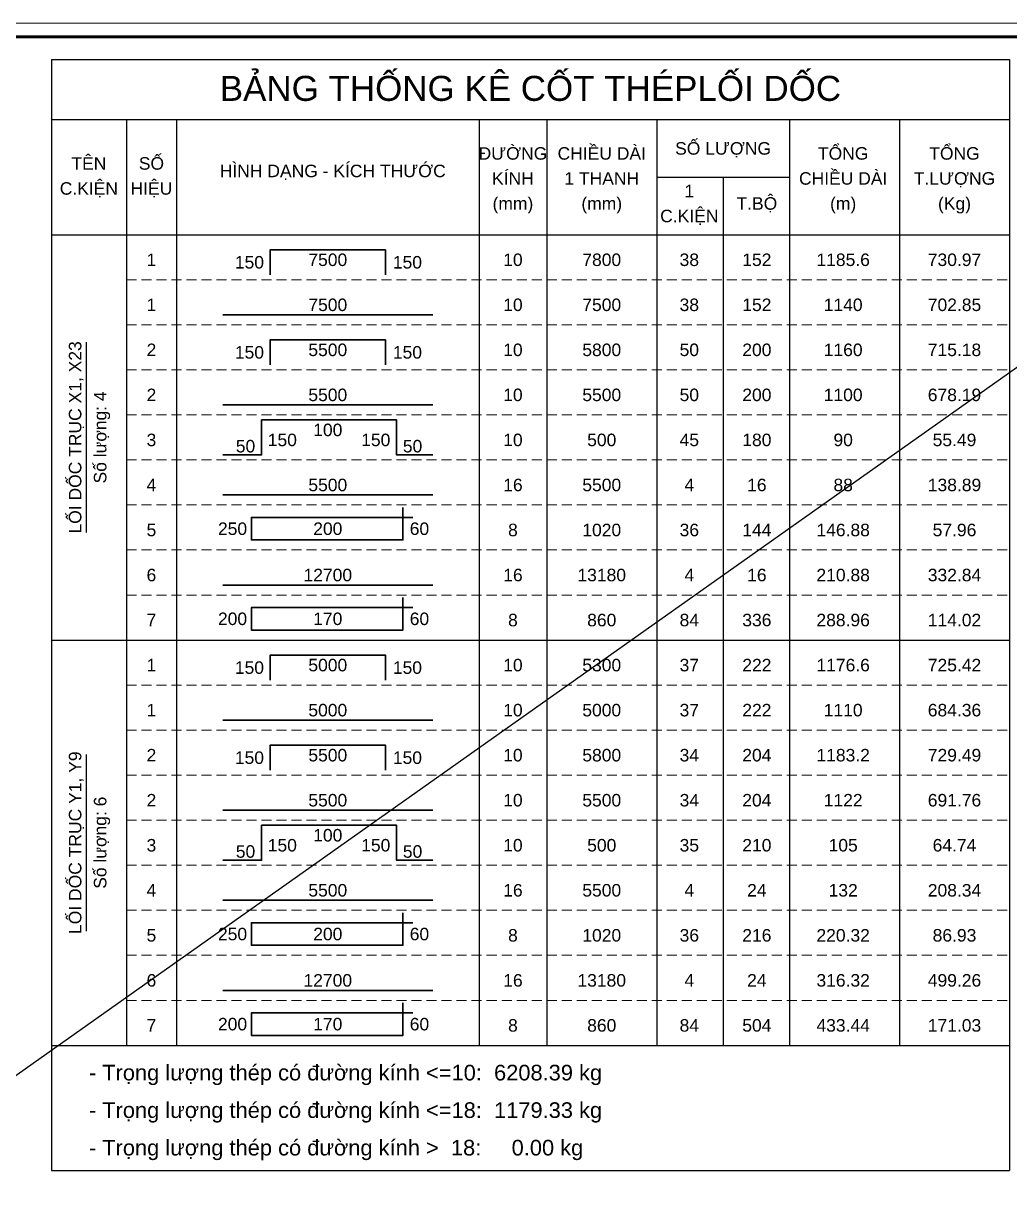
# Model space of a CAD drawing. Header units: inches. Extents: x 541671 to 837720, y 76128 to 1008472.
# Drawn here: x 814528 to 829313, y 88347 to 105828 of the extents above; entities that cross this region are included whole.
import ezdxf
from ezdxf.enums import TextEntityAlignment as Align

# ---------------------------------------------------------------- set-up
doc = ezdxf.new("R2010")
doc.units = ezdxf.units.IN
doc.header["$MEASUREMENT"] = 0
doc.linetypes.add('HIDDEN', pattern=[0.375, 0.25, -0.125])
doc.layers.get('0').update_dxf_attribs({"lineweight": 18})
for name, color, linetype, lineweight in [('CUA', 23, 'Continuous', 13), ('LC Net dam 1', 30, 'Continuous', 30), ('LC Net thay', 7, 'Continuous', 25), ('LC Text1', 3, 'Continuous', 20), ('LC Text2', 7, 'Continuous', 25)]:
    doc.layers.add(name, color=color, linetype=linetype, lineweight=lineweight)
doc.layers.add('KCS_Plotter', color=11, linetype='Continuous', plot=False)
doc.layers.add('Khungten_LCDI', color=7, linetype='Continuous')
doc.styles.add('Hoa', font='micross.ttf')
doc.styles.add('Khungten', font='VHAVAN_2.TTF', dxfattribs={"width": 0.8, "height": 5000})
doc.styles.add('Thuong', font='micross.ttf')
doc.styles.add('Title', font='VHAVAN_2.TTF', dxfattribs={"width": 0.8})

# ---------------------------------------------------------------- blocks, each defined once
blk = doc.blocks.new('lcdi fix')
at = {"layer": 'Defpoints', "lineweight": 0}
blk.add_lwpolyline([(-1200, -14850), (-1200, 14850), (40800, 14850), (40800, -14850)], close=True, dxfattribs=at)
at = {"layer": 'Khungten_LCDI', "color": 5, "lineweight": 60}
blk.add_lwpolyline([(0, -14650), (0, 14650), (40600, 14650), (40600, -14650)], close=True, dxfattribs=at)
at = {"color": 7, "style": 'Khungten', "width": 0.8}
for tag, p in [('REVISION', (39499, -10746)), ('NGAYHT', (39546, -11609))]:
    blk.add_attdef(tag, text='', height=200, dxfattribs=at).set_placement(p, align=Align.CENTER)
at = {"layer": 'LC Text1', "style": 'Title', "width": 1.824646}
for tag, p, p2 in [('TENBANVE1', (36913, -8886), (40339, -8886)), ('TENBANVE2', (36913, -9562), (40339, -9562))]:
    blk.add_attdef(tag, text='', height=250, dxfattribs=at).set_placement(p, p2, align=Align.FIT)
at = {"layer": 'LC Text1', "style": 'Title', "width": 0.7}
blk.add_attdef('SOBANVE', text='', height=250, dxfattribs=at).set_placement((39562, -13896), align=Align.CENTER)

msp = doc.modelspace()

# ---------------------------------------------------------------- linework, layer by layer
at = {"layer": 'CUA', "linetype": 'HIDDEN', "ltscale": 600}
for p, q in [((816073.2, 101984.1), (829310.7, 101984.1)), ((816073.2, 101309.1), (829310.7, 101309.1)), ((816073.2, 100634.1), (829310.7, 100634.1)), ((816073.2, 99959.1), (829310.7, 99959.1)), ((816073.2, 99284.1), (829310.7, 99284.1)), ((816073.2, 98609.1), (829310.7, 98609.1)), ((816073.2, 97934.1), (829310.7, 97934.1)), ((816073.2, 97259.1), (829310.7, 97259.1)), ((816073.2, 96584.1), (829310.7, 96584.1)), ((816073.2, 95909.1), (829310.7, 95909.1)), ((816073.2, 95234.1), (829310.7, 95234.1)), ((816073.2, 94559.1), (829310.7, 94559.1)), ((816073.2, 93884.1), (829310.7, 93884.1)), ((816073.2, 93209.1), (829310.7, 93209.1)), ((816073.2, 92534.1), (829310.7, 92534.1)), ((816073.2, 91859.1), (829310.7, 91859.1)), ((816073.2, 91184.1), (829310.7, 91184.1)), ((816073.2, 90509.1), (829310.7, 90509.1))]:
    msp.add_line(p, q, dxfattribs=at)
at = {"layer": 'KCS_Plotter', "ltscale": 50}
msp.add_line((794707.9, 76127.7), (836707.9, 105827.7), dxfattribs=at)
at = {"layer": 'LC Net dam 1'}
for points in [[(818229.4, 102059.1), (818229.4, 102434.1), (819954.4, 102434.1), (819954.4, 102059.1)], [(817516.9, 101459.1), (820666.9, 101459.1)], [(818229.4, 100709.1), (818229.4, 101084.1), (819954.4, 101084.1), (819954.4, 100709.1)], [(817516.9, 100109.1), (820666.9, 100109.1)], [(817516.9, 99359.1), (818098.2, 99359.1), (818098.2, 99884.1), (820123.2, 99884.1), (820123.2, 99359.1), (820666.9, 99359.1)], [(817516.9, 98759.1), (820666.9, 98759.1)], [(820366.9, 98421.6), (817948.2, 98421.6), (817948.2, 98084.1), (820216.9, 98084.1), (820216.9, 98571.6)], [(817516.9, 97409.1), (820666.9, 97409.1)], [(820366.9, 97071.6), (817948.2, 97071.6), (817948.2, 96734.1), (820216.9, 96734.1), (820216.9, 97221.6)], [(818229.4, 95984.1), (818229.4, 96359.1), (819954.4, 96359.1), (819954.4, 95984.1)], [(817516.9, 95384.1), (820666.9, 95384.1)], [(818229.4, 94634.1), (818229.4, 95009.1), (819954.4, 95009.1), (819954.4, 94634.1)], [(817516.9, 94034.1), (820666.9, 94034.1)], [(817516.9, 93284.1), (818098.2, 93284.1), (818098.2, 93809.1), (820123.2, 93809.1), (820123.2, 93284.1), (820666.9, 93284.1)], [(817516.9, 92684.1), (820666.9, 92684.1)], [(820366.9, 92346.6), (817948.2, 92346.6), (817948.2, 92009.1), (820216.9, 92009.1), (820216.9, 92496.6)], [(817516.9, 91334.1), (820666.9, 91334.1)], [(820366.9, 90996.6), (817948.2, 90996.6), (817948.2, 90659.1), (820216.9, 90659.1), (820216.9, 91146.6)]]:
    msp.add_lwpolyline(points, dxfattribs=at)
at = {"layer": 'LC Net thay'}
for p, q in [((814948.2, 105284.1), (829310.7, 105284.1)), ((814948.2, 105284.1), (814948.2, 88634.1)), ((829310.7, 105284.1), (829310.7, 88634.1)), ((814948.2, 104384.1), (829310.7, 104384.1)), ((816073.2, 104384.1), (816073.2, 90509.1)), ((816823.2, 104384.1), (816823.2, 90509.1)), ((821360.7, 104384.1), (821360.7, 90509.1)), ((822373.2, 104384.1), (822373.2, 90509.1)), ((824023.2, 104384.1), (824023.2, 90509.1)), ((826010.7, 104384.1), (826010.7, 90509.1)), ((827660.7, 104384.1), (827660.7, 90509.1)), ((824023.2, 103521.6), (826010.7, 103521.6)), ((825016.9, 103521.6), (825016.9, 90509.1)), ((814948.2, 102659.1), (829310.7, 102659.1)), ((814948.2, 96584.1), (829310.7, 96584.1)), ((814948.2, 90509.1), (829310.7, 90509.1)), ((814948.2, 90509.1), (829310.7, 90509.1)), ((814948.2, 88634.1), (829310.7, 88634.1))]:
    msp.add_line(p, q, dxfattribs=at)
at = {"layer": 'LC Text2'}
for p, q in [((815473.2, 98196.9), (815473.2, 101051.1)), ((815473.2, 92221.7), (815473.2, 94870.8))]:
    msp.add_line(p, q, dxfattribs=at)

# ---------------------------------------------------------------- block references
at = {"layer": 'LC Net thay'}
msp.add_blockref('lcdi fix', (795907.9, 90977.7), dxfattribs=at)

# ---------------------------------------------------------------- texts
at = {"layer": 'LC Text2', "color": 4, "style": 'Hoa'}
msp.add_text('BẢNG THỐNG KÊ CỐT THÉPLỐI DỐC', height=375, dxfattribs=at).set_placement((822129.4, 104665.3), align=Align.CENTER)
at = {"layer": 'LC Text2'}
for s, style, p in [('ĐƯỜNG', 'Hoa', (821866.9, 103784.1)), ('CHIỀU DÀI', 'Hoa', (823198.2, 103784.1)), ('SỐ LƯỢNG', 'Hoa', (825016.9, 103859.1)), ('TỔNG', 'Hoa', (826816.9, 103784.1)), ('TỔNG', 'Hoa', (828485.7, 103784.1)), ('TÊN', 'Hoa', (815510.7, 103634.1)), ('SỐ', 'Hoa', (816448.2, 103634.1)), ('HÌNH DẠNG - KÍCH THƯỚC', 'Hoa', (819166.9, 103521.6)), ('C.KIỆN', 'Hoa', (815510.7, 103259.1)), ('HIỆU', 'Hoa', (816448.2, 103259.1)), ('KÍNH', 'Hoa', (821866.9, 103409.1)), ('1 THANH', 'Hoa', (823198.2, 103409.1)), ('CHIỀU DÀI', 'Hoa', (826816.9, 103409.1)), ('T.LƯỢNG', 'Hoa', (828485.7, 103409.1)), ('1', 'Hoa', (824510.7, 103221.6)), ('(mm)', 'Thuong', (821866.9, 103034.1)), ('(mm)', 'Thuong', (823198.2, 103034.1)), ('T.BỘ', 'Hoa', (825523.2, 103034.1)), ('(m)', 'Thuong', (826816.9, 103034.1)), ('(Kg)', 'Thuong', (828485.7, 103034.1)), ('C.KIỆN', 'Hoa', (824510.7, 102846.6)), ('100', 'Hoa', (819091.9, 99640.3)), ('100', 'Hoa', (819091.9, 93565.3))]:
    msp.add_text(s, height=187.5, dxfattribs=dict(at, style=style)).set_placement(p, align=Align.CENTER)
at = {"layer": 'LC Text2', "style": 'Hoa'}
for s, p in [('1', (816448.2, 102134.1)), ('7500', (819091.9, 102134.1)), ('10', (821866.9, 102134.1)), ('1', (816448.2, 101459.1)), ('7500', (819091.9, 101459.1)), ('10', (821866.9, 101459.1)), ('7500', (823198.2, 101459.1)), ('38', (824510.7, 101459.1)), ('152', (825523.2, 101459.1)), ('1140', (826816.9, 101459.1)), ('702.85', (828485.7, 101459.1)), ('2', (816448.2, 100784.1)), ('5500', (819091.9, 100784.1)), ('10', (821866.9, 100784.1)), ('2', (816448.2, 100109.1)), ('5500', (819091.9, 100109.1)), ('10', (821866.9, 100109.1)), ('5500', (823198.2, 100109.1)), ('50', (824510.7, 100109.1)), ('200', (825523.2, 100109.1)), ('1100', (826816.9, 100109.1)), ('678.19', (828485.7, 100109.1)), ('3', (816448.2, 99434.1)), ('10', (821866.9, 99434.1)), ('4', (816448.2, 98759.1)), ('5500', (819091.9, 98759.1)), ('16', (821866.9, 98759.1)), ('5500', (823198.2, 98759.1)), ('4', (824510.7, 98759.1)), ('16', (825523.2, 98759.1)), ('88', (826816.9, 98759.1)), ('138.89', (828485.7, 98759.1)), ('5', (816448.2, 98084.1)), ('200', (819091.9, 98102.8)), ('8', (821866.9, 98084.1)), ('6', (816448.2, 97409.1)), ('12700', (819091.9, 97409.1)), ('16', (821866.9, 97409.1)), ('13180', (823198.2, 97409.1)), ('4', (824510.7, 97409.1)), ('16', (825523.2, 97409.1)), ('210.88', (826816.9, 97409.1)), ('332.84', (828485.7, 97409.1)), ('7', (816448.2, 96734.1)), ('170', (819091.9, 96752.8)), ('8', (821866.9, 96734.1)), ('1', (816448.2, 96059.1)), ('5000', (819091.9, 96059.1)), ('10', (821866.9, 96059.1)), ('1', (816448.2, 95384.1)), ('5000', (819091.9, 95384.1)), ('10', (821866.9, 95384.1)), ('5000', (823198.2, 95384.1)), ('37', (824510.7, 95384.1)), ('222', (825523.2, 95384.1)), ('1110', (826816.9, 95384.1)), ('684.36', (828485.7, 95384.1)), ('2', (816448.2, 94709.1)), ('5500', (819091.9, 94709.1)), ('10', (821866.9, 94709.1)), ('2', (816448.2, 94034.1)), ('5500', (819091.9, 94034.1)), ('10', (821866.9, 94034.1)), ('5500', (823198.2, 94034.1)), ('34', (824510.7, 94034.1)), ('204', (825523.2, 94034.1)), ('1122', (826816.9, 94034.1)), ('691.76', (828485.7, 94034.1)), ('3', (816448.2, 93359.1)), ('10', (821866.9, 93359.1)), ('4', (816448.2, 92684.1)), ('5500', (819091.9, 92684.1)), ('16', (821866.9, 92684.1)), ('5500', (823198.2, 92684.1)), ('4', (824510.7, 92684.1)), ('24', (825523.2, 92684.1)), ('132', (826816.9, 92684.1)), ('208.34', (828485.7, 92684.1)), ('5', (816448.2, 92009.1)), ('200', (819091.9, 92027.8)), ('8', (821866.9, 92009.1)), ('6', (816448.2, 91334.1)), ('12700', (819091.9, 91334.1)), ('16', (821866.9, 91334.1)), ('13180', (823198.2, 91334.1)), ('4', (824510.7, 91334.1)), ('24', (825523.2, 91334.1)), ('316.32', (826816.9, 91334.1)), ('499.26', (828485.7, 91334.1)), ('7', (816448.2, 90659.1)), ('170', (819091.9, 90677.8)), ('8', (821866.9, 90659.1))]:
    msp.add_text(s, height=187.5, dxfattribs=at).set_placement(p, align=Align.BOTTOM_CENTER)
for s, p in [('150', (818135.7, 102096.6)), ('150', (818135.7, 100746.6)), ('250', (817882.5, 98102.8)), ('200', (817882.5, 96752.8)), ('150', (818135.7, 96021.6)), ('150', (818135.7, 94671.6)), ('250', (817882.5, 92027.8)), ('200', (817882.5, 90677.8))]:
    msp.add_text(s, height=187.5, dxfattribs=at).set_placement(p, align=Align.BOTTOM_RIGHT)
for s, p in [('150', (820066.9, 102096.6)), ('150', (820066.9, 100746.6)), ('60', (820320, 98102.8)), ('60', (820320, 96752.8)), ('150', (820066.9, 96021.6)), ('150', (820066.9, 94671.6)), ('60', (820320, 92027.8)), ('60', (820320, 90677.8))]:
    msp.add_text(s, height=187.5, dxfattribs=at).set_placement(p, align=Align.BOTTOM_LEFT)
at = {"layer": 'LC Text2', "color": 7, "style": 'Hoa'}
for s, p in [('7800', (823198.2, 102134.1)), ('38', (824510.7, 102134.1)), ('152', (825523.2, 102134.1)), ('1185.6', (826816.9, 102134.1)), ('730.97', (828485.7, 102134.1)), ('5800', (823198.2, 100784.1)), ('50', (824510.7, 100784.1)), ('200', (825523.2, 100784.1)), ('1160', (826816.9, 100784.1)), ('715.18', (828485.7, 100784.1)), ('500', (823198.2, 99434.1)), ('45', (824510.7, 99434.1)), ('180', (825523.2, 99434.1)), ('90', (826816.9, 99434.1)), ('55.49', (828485.7, 99434.1)), ('1020', (823198.2, 98084.1)), ('36', (824510.7, 98084.1)), ('144', (825523.2, 98084.1)), ('146.88', (826816.9, 98084.1)), ('57.96', (828485.7, 98084.1)), ('860', (823198.2, 96734.1)), ('84', (824510.7, 96734.1)), ('336', (825523.2, 96734.1)), ('288.96', (826816.9, 96734.1)), ('114.02', (828485.7, 96734.1)), ('5300', (823198.2, 96059.1)), ('37', (824510.7, 96059.1)), ('222', (825523.2, 96059.1)), ('1176.6', (826816.9, 96059.1)), ('725.42', (828485.7, 96059.1)), ('5800', (823198.2, 94709.1)), ('34', (824510.7, 94709.1)), ('204', (825523.2, 94709.1)), ('1183.2', (826816.9, 94709.1)), ('729.49', (828485.7, 94709.1)), ('500', (823198.2, 93359.1)), ('35', (824510.7, 93359.1)), ('210', (825523.2, 93359.1)), ('105', (826816.9, 93359.1)), ('64.74', (828485.7, 93359.1)), ('1020', (823198.2, 92009.1)), ('36', (824510.7, 92009.1)), ('216', (825523.2, 92009.1)), ('220.32', (826816.9, 92009.1)), ('86.93', (828485.7, 92009.1)), ('860', (823198.2, 90659.1)), ('84', (824510.7, 90659.1)), ('504', (825523.2, 90659.1)), ('433.44', (826816.9, 90659.1)), ('171.03', (828485.7, 90659.1))]:
    msp.add_text(s, height=187.5, dxfattribs=at).set_placement(p, align=Align.BOTTOM_CENTER)
at = {"layer": 'LC Text2', "style": 'Hoa'}
for s, p in [('LỐI DỐC TRỤC X1, X23', (815398.2, 99621.6)), ('Số lượng: 4', (815773.2, 99621.6)), ('LỐI DỐC TRỤC Y1, Y9', (815398.2, 93546.6)), ('Số lượng: 6', (815773.2, 93546.6))]:
    msp.add_text(s, height=187.5, rotation=90.00021, dxfattribs=at).set_placement(p, align=Align.CENTER)
for s, height, p in [('150', 187.5, (818191.9, 99490.3)), ('50', 187.5, (820216.9, 99396.6)), ('150', 187.5, (818191.9, 93415.3)), ('50', 187.5, (820216.9, 93321.6)), ('- Trọng lượng thép có đường kính <=10:  6208.39 kg', 234.375, (815510.7, 89984.1)), ('- Trọng lượng thép có đường kính <=18:  1179.33 kg', 234.375, (815510.7, 89421.6)), ('- Trọng lượng thép có đường kính >  18:     0.00 kg', 234.375, (815510.7, 88859.1))]:
    msp.add_text(s, height=height, dxfattribs=at).set_placement(p)
for s, p in [('150', (820029.4, 99490.3)), ('50', (818004.4, 99396.6)), ('150', (820029.4, 93415.3)), ('50', (818004.4, 93321.6))]:
    msp.add_text(s, height=187.5, dxfattribs=at).set_placement(p, align=Align.RIGHT)

doc.saveas('drawing.dxf')
